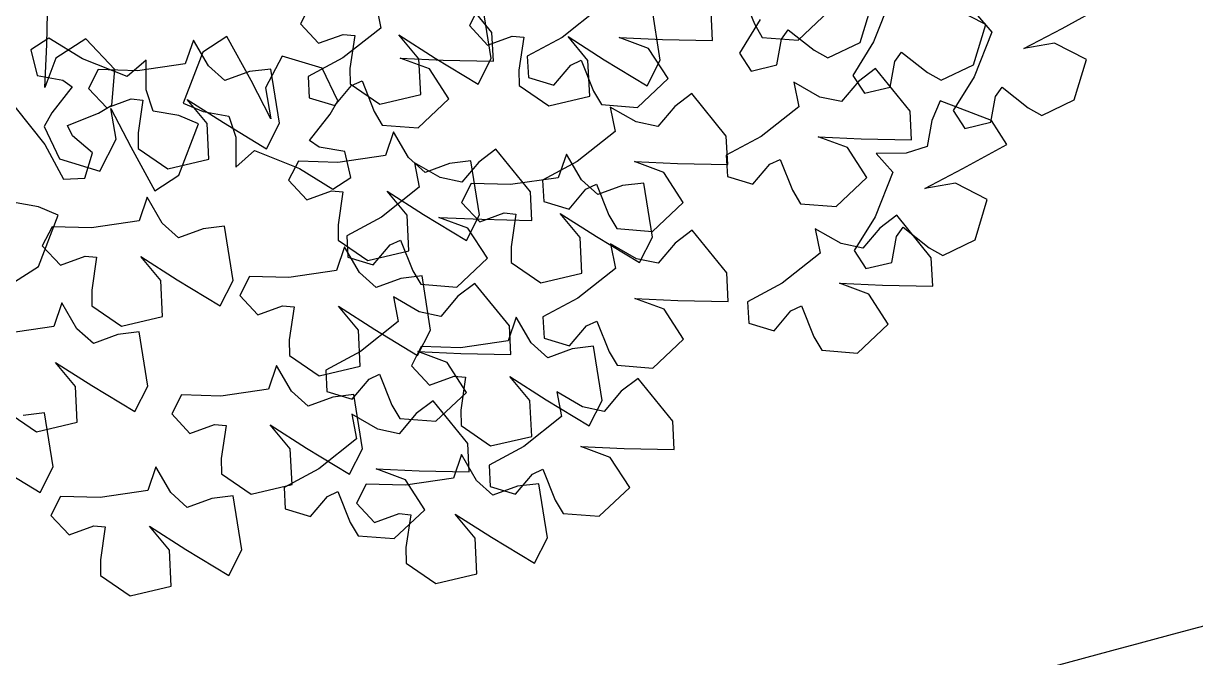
# Model space of a CAD drawing. Header units: millimetres. Extents: x 441061 to 442903, y 4515148 to 4515613.
# Drawn here: x 442221.385 to 442223.479, y 4515581.566 to 4515582.7 of the extents above; entities that cross this region are included whole.
import ezdxf

# ---------------------------------------------------------------- set-up
doc = ezdxf.new("R2010")
doc.units = ezdxf.units.MM
doc.layers.add('01_piscinas', color=254, linetype='Continuous')

msp = doc.modelspace()

# ---------------------------------------------------------------- linework, layer by layer
at = {"layer": '01_piscinas'}
for p, q in [((442221.4267, 4515582.6625), (442221.4286, 4515582.7522)), ((442222.2217, 4515582.6835), (442222.1601, 4515582.7597)), ((442222.6688, 4515582.7541), (442222.6908, 4515582.6989)), ((442221.8969, 4515582.733), (442221.8796, 4515582.699)), ((442222.0143, 4515582.7354), (442222.0231, 4515582.6916)), ((442222.199, 4515582.73), (442222.1816, 4515582.696)), ((442222.2206, 4515582.637), (442222.2053, 4515582.7338)), ((442222.4148, 4515582.7283), (442222.3472, 4515582.6749)), ((442222.5227, 4515582.6341), (442222.5073, 4515582.7308)), ((442222.8801, 4515582.6658), (442222.9018, 4515582.7379)), ((442222.9354, 4515582.747), (442222.9036, 4515582.667)), ((442223.2405, 4515582.6906), (442223.3191, 4515582.7339)), ((442222.6161, 4515582.6692), (442222.6135, 4515582.7203)), ((442222.769, 4515582.67), (442222.8239, 4515582.7215)), ((442223.1042, 4515582.6981), (442223.0473, 4515582.7273)), ((442223.0857, 4515582.718), (442223.1152, 4515582.6844)), ((442221.8796, 4515582.699), (442221.912, 4515582.6643)), ((442222.0231, 4515582.6916), (442221.9555, 4515582.6382)), ((442222.1816, 4515582.696), (442222.2141, 4515582.6613)), ((442222.7012, 4515582.7068), (442222.6641, 4515582.6469)), ((442222.6908, 4515582.6989), (442222.705, 4515582.675)), ((442222.7393, 4515582.6717), (442222.7513, 4515582.6886)), ((442222.7513, 4515582.6886), (442222.7979, 4515582.6518)), ((442223.0825, 4515582.626), (442223.1042, 4515582.6981)), ((442223.1721, 4515582.6552), (442223.2405, 4515582.6906)), ((442221.4302, 4515582.6737), (442221.3982, 4515582.6529)), ((442221.4902, 4515582.6366), (442221.4302, 4515582.6737)), ((442221.4963, 4515582.6726), (442221.4425, 4515582.638)), ((442221.5479, 4515582.6178), (442221.4963, 4515582.6726)), ((442221.6884, 4515582.6702), (442221.674, 4515582.6279)), ((442221.7152, 4515582.6241), (442221.6884, 4515582.6702)), ((442221.7483, 4515582.6766), (442221.7055, 4515582.6487)), ((442221.7916, 4515582.5979), (442221.7483, 4515582.6766)), ((442221.912, 4515582.6643), (442221.956, 4515582.6803)), ((442221.956, 4515582.6803), (442221.9766, 4515582.6784)), ((442221.9766, 4515582.6784), (442221.968, 4515582.6196)), ((442222.0557, 4515582.6794), (442222.1206, 4515582.638)), ((442222.0914, 4515582.6366), (442222.0557, 4515582.6794)), ((442222.2141, 4515582.6613), (442222.2581, 4515582.6773)), ((442222.2244, 4515582.6325), (442222.2217, 4515582.6835)), ((442222.2581, 4515582.6773), (442222.2787, 4515582.6754)), ((442222.2787, 4515582.6754), (442222.2701, 4515582.6166)), ((442222.3472, 4515582.6749), (442222.2851, 4515582.6415)), ((442222.3578, 4515582.6765), (442222.4227, 4515582.635)), ((442222.3935, 4515582.6336), (442222.3578, 4515582.6765)), ((442222.4495, 4515582.6746), (442222.5264, 4515582.6711)), ((442222.5018, 4515582.6553), (442222.4495, 4515582.6746)), ((442222.5264, 4515582.6711), (442222.6161, 4515582.6692)), ((442222.705, 4515582.675), (442222.769, 4515582.67)), ((442222.7312, 4515582.6256), (442222.7393, 4515582.6717)), ((442222.8221, 4515582.6381), (442222.8801, 4515582.6658)), ((442222.9036, 4515582.667), (442222.8665, 4515582.607)), ((442223.1152, 4515582.6844), (442223.0834, 4515582.6043)), ((442221.3982, 4515582.6529), (442221.409, 4515582.6066)), ((442221.4232, 4515582.5856), (442221.4267, 4515582.6625)), ((442221.7055, 4515582.6487), (442221.6703, 4515582.5572)), ((442222.5365, 4515582.6015), (442222.5018, 4515582.6553)), ((442222.6641, 4515582.6469), (442222.6849, 4515582.6148)), ((442222.7979, 4515582.6518), (442222.8221, 4515582.6381)), ((442222.9417, 4515582.6319), (442222.9537, 4515582.6488)), ((442222.9537, 4515582.6488), (442223.0003, 4515582.612)), ((442223.2271, 4515582.6646), (442223.1721, 4515582.6552)), ((442223.284, 4515582.6354), (442223.2271, 4515582.6646)), ((442221.4425, 4515582.638), (442221.4232, 4515582.5856)), ((442221.5703, 4515582.6048), (442221.4902, 4515582.6366)), ((442221.6038, 4515582.6342), (442221.5703, 4515582.6048)), ((442221.674, 4515582.6279), (442221.5888, 4515582.6154)), ((442221.604, 4515582.5809), (442221.6038, 4515582.6342)), ((442221.7447, 4515582.5977), (442221.7152, 4515582.6241)), ((442221.8468, 4515582.6415), (442221.8175, 4515582.5845)), ((442221.9188, 4515582.6198), (442221.8468, 4515582.6415)), ((442221.9555, 4515582.6382), (442221.8934, 4515582.6048)), ((442222.0578, 4515582.6378), (442222.1347, 4515582.6344)), ((442222.1101, 4515582.6185), (442222.0578, 4515582.6378)), ((442222.0946, 4515582.5727), (442222.0914, 4515582.6366)), ((442222.1206, 4515582.638), (442222.1974, 4515582.5915)), ((442222.1347, 4515582.6344), (442222.2244, 4515582.6325)), ((442222.1974, 4515582.5915), (442222.2206, 4515582.637)), ((442222.2851, 4515582.6415), (442222.2871, 4515582.6034)), ((442222.3326, 4515582.5896), (442222.3627, 4515582.6255)), ((442222.3627, 4515582.6255), (442222.3815, 4515582.6341)), ((442222.3815, 4515582.6341), (442222.4035, 4515582.5789)), ((442222.3966, 4515582.5697), (442222.3935, 4515582.6336)), ((442222.4227, 4515582.635), (442222.4995, 4515582.5885)), ((442222.4995, 4515582.5885), (442222.5227, 4515582.6341)), ((442222.6849, 4515582.6148), (442222.7312, 4515582.6256)), ((442222.9336, 4515582.5858), (442222.9417, 4515582.6319)), ((442223.0245, 4515582.5983), (442223.0825, 4515582.626)), ((442223.2623, 4515582.5633), (442223.284, 4515582.6354)), ((442221.409, 4515582.6066), (442221.4551, 4515582.5984)), ((442221.5183, 4515582.6175), (442221.501, 4515582.5835)), ((442221.5888, 4515582.6154), (442221.5183, 4515582.6175)), ((442221.5428, 4515582.5537), (442221.5479, 4515582.6178)), ((442221.7886, 4515582.6137), (442221.7447, 4515582.5977)), ((442221.8267, 4515582.6184), (442221.7886, 4515582.6137)), ((442221.842, 4515582.5216), (442221.8267, 4515582.6184)), ((442221.8934, 4515582.6048), (442221.8954, 4515582.5666)), ((442221.9465, 4515582.5618), (442221.9188, 4515582.6198)), ((442221.968, 4515582.6196), (442221.9683, 4515582.5918)), ((442222.1448, 4515582.5648), (442222.1101, 4515582.6185)), ((442222.2701, 4515582.6166), (442222.2704, 4515582.5888)), ((442222.2871, 4515582.6034), (442222.3326, 4515582.5896)), ((442222.8665, 4515582.607), (442222.8873, 4515582.575)), ((442222.9073, 4515582.6191), (442222.8767, 4515582.596)), ((442222.969, 4515582.543), (442222.9073, 4515582.6191)), ((442223.0003, 4515582.612), (442223.0245, 4515582.5983)), ((442223.0834, 4515582.6043), (442223.0463, 4515582.5444)), ((442221.472, 4515582.5865), (442221.4352, 4515582.5399)), ((442221.4551, 4515582.5984), (442221.472, 4515582.5865)), ((442221.501, 4515582.5835), (442221.5335, 4515582.5488)), ((442221.827, 4515582.5296), (442221.7916, 4515582.5979)), ((442221.8175, 4515582.5845), (442221.827, 4515582.5296)), ((442221.9409, 4515582.5529), (442221.971, 4515582.5887)), ((442221.9683, 4515582.5918), (442222.0213, 4515582.5554)), ((442221.971, 4515582.5887), (442221.9897, 4515582.5973)), ((442221.9897, 4515582.5973), (442222.0117, 4515582.5422)), ((442222.2704, 4515582.5888), (442222.3234, 4515582.5524)), ((442222.4817, 4515582.5499), (442222.5365, 4515582.6015)), ((442222.7616, 4515582.5948), (442222.7704, 4515582.551)), ((442222.8079, 4515582.5683), (442222.7616, 4515582.5948)), ((442222.8767, 4515582.596), (442222.8466, 4515582.5602)), ((442222.8873, 4515582.575), (442222.9336, 4515582.5858)), ((442223.1215, 4515582.5692), (442223.1335, 4515582.5861)), ((442223.1335, 4515582.5861), (442223.1801, 4515582.5493)), ((442221.5335, 4515582.5488), (442221.5775, 4515582.5648)), ((442221.5775, 4515582.5648), (442221.598, 4515582.5629)), ((442221.598, 4515582.5629), (442221.5895, 4515582.5042)), ((442221.6163, 4515582.5433), (442221.604, 4515582.5809)), ((442221.6772, 4515582.564), (442221.7421, 4515582.5225)), ((442221.7129, 4515582.5211), (442221.6772, 4515582.564)), ((442221.8954, 4515582.5666), (442221.9409, 4515582.5529)), ((442221.9329, 4515582.5375), (442221.9465, 4515582.5618)), ((442222.0213, 4515582.5554), (442222.0946, 4515582.5727)), ((442222.09, 4515582.5132), (442222.1448, 4515582.5648)), ((442222.3234, 4515582.5524), (442222.3966, 4515582.5697)), ((442222.4035, 4515582.5789), (442222.4176, 4515582.555)), ((442222.579, 4515582.5747), (442222.5484, 4515582.5516)), ((442222.6407, 4515582.4985), (442222.579, 4515582.5747)), ((442222.8466, 4515582.5602), (442222.8079, 4515582.5683)), ((442223.0228, 4515582.5615), (442223.0078, 4515582.5262)), ((442223.1143, 4515582.5264), (442223.0228, 4515582.5615)), ((442223.1134, 4515582.5231), (442223.1215, 4515582.5692)), ((442223.2043, 4515582.5356), (442223.2623, 4515582.5633)), ((442221.3695, 4515582.5509), (442221.4229, 4515582.4833)), ((442221.4352, 4515582.5399), (442221.4215, 4515582.5156)), ((442221.4637, 4515582.5176), (442221.5189, 4515582.5396)), ((442221.5189, 4515582.5396), (442221.5428, 4515582.5537)), ((442221.541, 4515582.5479), (442221.5765, 4515582.4795)), ((442221.5505, 4515582.4929), (442221.541, 4515582.5479)), ((442221.6624, 4515582.5352), (442221.6163, 4515582.5433)), ((442221.6703, 4515582.5572), (442221.7056, 4515582.5422)), ((442221.7056, 4515582.5422), (442221.7517, 4515582.5341)), ((442222.0117, 4515582.5422), (442222.0259, 4515582.5182)), ((442222.4176, 4515582.555), (442222.4817, 4515582.5499)), ((442222.4333, 4515582.5504), (442222.442, 4515582.5066)), ((442222.4796, 4515582.5238), (442222.4333, 4515582.5504)), ((442222.5484, 4515582.5516), (442222.5183, 4515582.5157)), ((442222.7704, 4515582.551), (442222.7027, 4515582.4976)), ((442222.9717, 4515582.4919), (442222.969, 4515582.543)), ((442223.0463, 4515582.5444), (442223.0671, 4515582.5123)), ((442223.1801, 4515582.5493), (442223.2043, 4515582.5356)), ((442221.6977, 4515582.5202), (442221.6624, 4515582.5352)), ((442221.6626, 4515582.4287), (442221.6977, 4515582.5202)), ((442221.716, 4515582.4572), (442221.7129, 4515582.5211)), ((442221.7421, 4515582.5225), (442221.8188, 4515582.476)), ((442221.7517, 4515582.5341), (442221.7641, 4515582.4965)), ((442221.8188, 4515582.476), (442221.842, 4515582.5216)), ((442221.8961, 4515582.4909), (442221.9329, 4515582.5375)), ((442222.5183, 4515582.5157), (442222.4796, 4515582.5238)), ((442223.0078, 4515582.5262), (442222.9996, 4515582.4801)), ((442223.0671, 4515582.5123), (442223.1134, 4515582.5231)), ((442223.1421, 4515582.4835), (442223.1143, 4515582.5264)), ((442221.4215, 4515582.5156), (442221.4492, 4515582.4576)), ((442221.4723, 4515582.4988), (442221.4637, 4515582.5176)), ((442221.5082, 4515582.4687), (442221.4723, 4515582.4988)), ((442221.5895, 4515582.5042), (442221.5898, 4515582.4763)), ((442222.0259, 4515582.5182), (442222.09, 4515582.5132)), ((442222.046, 4515582.5062), (442222.0317, 4515582.4638)), ((442222.0728, 4515582.46), (442222.046, 4515582.5062)), ((442222.442, 4515582.5066), (442222.3744, 4515582.4532)), ((442222.6434, 4515582.4475), (442222.6407, 4515582.4985)), ((442222.7027, 4515582.4976), (442222.6407, 4515582.4642)), ((442221.4229, 4515582.4833), (442221.4563, 4515582.4213)), ((442221.5213, 4515582.436), (442221.5505, 4515582.4929)), ((442221.5765, 4515582.4795), (442221.6197, 4515582.4009)), ((442221.7641, 4515582.4965), (442221.7642, 4515582.4432)), ((442221.9129, 4515582.479), (442221.8961, 4515582.4909)), ((442221.959, 4515582.4708), (442221.9129, 4515582.479)), ((442222.805, 4515582.4973), (442222.8819, 4515582.4938)), ((442222.8574, 4515582.478), (442222.805, 4515582.4973)), ((442222.892, 4515582.4242), (442222.8574, 4515582.478)), ((442222.8819, 4515582.4938), (442222.9717, 4515582.4919)), ((442222.9996, 4515582.4801), (442222.9621, 4515582.4678)), ((442223.0634, 4515582.4403), (442223.1421, 4515582.4835)), ((442221.4492, 4515582.4576), (442221.5213, 4515582.436)), ((442221.4944, 4515582.4233), (442221.5082, 4515582.4687)), ((442221.5898, 4515582.4763), (442221.6428, 4515582.4399)), ((442221.6428, 4515582.4399), (442221.716, 4515582.4572)), ((442221.7642, 4515582.4432), (442221.7978, 4515582.4727)), ((442221.7978, 4515582.4727), (442221.8778, 4515582.4408)), ((442222.0317, 4515582.4638), (442221.9464, 4515582.4514)), ((442221.9698, 4515582.4246), (442221.959, 4515582.4708)), ((442222.1023, 4515582.4337), (442222.0728, 4515582.46)), ((442222.229, 4515582.4751), (442222.1984, 4515582.452)), ((442222.2907, 4515582.3989), (442222.229, 4515582.4751)), ((442222.3549, 4515582.4664), (442222.3405, 4515582.4241)), ((442222.3817, 4515582.4203), (442222.3549, 4515582.4664)), ((442222.6407, 4515582.4642), (442222.6427, 4515582.4261)), ((442222.7182, 4515582.4481), (442222.737, 4515582.4568)), ((442222.737, 4515582.4568), (442222.759, 4515582.4016)), ((442222.9621, 4515582.4678), (442222.9087, 4515582.4676)), ((442222.9087, 4515582.4676), (442222.9382, 4515582.4341)), ((442221.876, 4515582.4535), (442221.8586, 4515582.4195)), ((442221.9464, 4515582.4514), (442221.876, 4515582.4535)), ((442221.8778, 4515582.4408), (442221.9378, 4515582.4038)), ((442222.0833, 4515582.4508), (442222.0921, 4515582.407)), ((442222.1296, 4515582.4243), (442222.0833, 4515582.4508)), ((442222.1463, 4515582.4497), (442222.1023, 4515582.4337)), ((442222.1843, 4515582.4543), (442222.1463, 4515582.4497)), ((442222.1984, 4515582.452), (442222.1683, 4515582.4162)), ((442222.1997, 4515582.3575), (442222.1843, 4515582.4543)), ((442222.3744, 4515582.4532), (442222.3124, 4515582.4198)), ((442222.4767, 4515582.4528), (442222.5536, 4515582.4493)), ((442222.5291, 4515582.4335), (442222.4767, 4515582.4528)), ((442222.5536, 4515582.4493), (442222.6434, 4515582.4475)), ((442222.6881, 4515582.4123), (442222.7182, 4515582.4481)), ((442222.9951, 4515582.4048), (442223.0634, 4515582.4403)), ((442221.4563, 4515582.4213), (442221.4944, 4515582.4233)), ((442221.6197, 4515582.4009), (442221.6626, 4515582.4287)), ((442221.8586, 4515582.4195), (442221.8911, 4515582.3848)), ((442221.9378, 4515582.4038), (442221.9698, 4515582.4246)), ((442222.1683, 4515582.4162), (442222.1296, 4515582.4243)), ((442222.1848, 4515582.4138), (442222.1675, 4515582.3798)), ((442222.2553, 4515582.4117), (442222.1848, 4515582.4138)), ((442222.3405, 4515582.4241), (442222.2553, 4515582.4117)), ((442222.3124, 4515582.4198), (442222.3144, 4515582.3816)), ((442222.4111, 4515582.3939), (442222.3817, 4515582.4203)), ((442222.4932, 4515582.4146), (442222.4551, 4515582.4099)), ((442222.5085, 4515582.3178), (442222.4932, 4515582.4146)), ((442222.5637, 4515582.3797), (442222.5291, 4515582.4335)), ((442222.6427, 4515582.4261), (442222.6881, 4515582.4123)), ((442222.8372, 4515582.3726), (442222.892, 4515582.4242)), ((442222.9382, 4515582.4341), (442222.9064, 4515582.354)), ((442223.0501, 4515582.4143), (442222.9951, 4515582.4048)), ((442223.107, 4515582.3851), (442223.0501, 4515582.4143)), ((442221.8911, 4515582.3848), (442221.9351, 4515582.4008)), ((442221.9351, 4515582.4008), (442221.9557, 4515582.3989)), ((442221.9557, 4515582.3989), (442221.9471, 4515582.3401)), ((442222.0921, 4515582.407), (442222.0244, 4515582.3536)), ((442222.0348, 4515582.3999), (442222.0997, 4515582.3585)), ((442222.0705, 4515582.3571), (442222.0348, 4515582.3999)), ((442222.2934, 4515582.3479), (442222.2907, 4515582.3989)), ((442222.3598, 4515582.3678), (442222.3899, 4515582.4037)), ((442222.3899, 4515582.4037), (442222.4087, 4515582.4123)), ((442222.4087, 4515582.4123), (442222.4307, 4515582.3571)), ((442222.4551, 4515582.4099), (442222.4111, 4515582.3939)), ((442222.759, 4515582.4016), (442222.7732, 4515582.3777)), ((442221.4114, 4515582.3722), (442221.3653, 4515582.3803)), ((442221.4467, 4515582.3572), (442221.4114, 4515582.3722)), ((442221.6058, 4515582.3892), (442221.5915, 4515582.3469)), ((442221.6326, 4515582.3431), (442221.6058, 4515582.3892)), ((442222.1675, 4515582.3798), (442222.2, 4515582.3451)), ((442222.3144, 4515582.3816), (442222.3598, 4515582.3678)), ((442222.5089, 4515582.3282), (442222.5637, 4515582.3797)), ((442222.7732, 4515582.3777), (442222.8372, 4515582.3726)), ((442223.0853, 4515582.313), (442223.107, 4515582.3851)), ((442221.4115, 4515582.2657), (442221.4467, 4515582.3572)), ((442222.0244, 4515582.3536), (442221.9624, 4515582.3202)), ((442222.0736, 4515582.2932), (442222.0705, 4515582.3571)), ((442222.0997, 4515582.3585), (442222.1765, 4515582.312)), ((442222.1267, 4515582.3532), (442222.2036, 4515582.3498)), ((442222.1791, 4515582.3339), (442222.1267, 4515582.3532)), ((442222.1765, 4515582.312), (442222.1997, 4515582.3575)), ((442222.2, 4515582.3451), (442222.244, 4515582.3611)), ((442222.244, 4515582.3611), (442222.2645, 4515582.3592)), ((442222.2645, 4515582.3592), (442222.256, 4515582.3004)), ((442222.3437, 4515582.3602), (442222.4085, 4515582.3188)), ((442222.3794, 4515582.3173), (442222.3437, 4515582.3602)), ((442222.4307, 4515582.3571), (442222.4448, 4515582.3332)), ((442222.9064, 4515582.354), (442222.8693, 4515582.294)), ((442222.9453, 4515582.3573), (442222.9147, 4515582.3342)), ((442223.007, 4515582.2811), (442222.9453, 4515582.3573)), ((442221.4358, 4515582.3366), (442221.4184, 4515582.3026)), ((442221.5062, 4515582.3345), (442221.4358, 4515582.3366)), ((442221.5915, 4515582.3469), (442221.5062, 4515582.3345)), ((442221.6621, 4515582.3167), (442221.6326, 4515582.3431)), ((442221.7061, 4515582.3327), (442221.6621, 4515582.3167)), ((442221.7441, 4515582.3374), (442221.7061, 4515582.3327)), ((442221.7595, 4515582.2406), (442221.7441, 4515582.3374)), ((442221.9471, 4515582.3401), (442221.9474, 4515582.3123)), ((442222.2137, 4515582.2802), (442222.1791, 4515582.3339)), ((442222.2036, 4515582.3498), (442222.2934, 4515582.3479)), ((442222.4448, 4515582.3332), (442222.5089, 4515582.3282)), ((442222.5797, 4515582.3302), (442222.5491, 4515582.3072)), ((442222.6414, 4515582.2541), (442222.5797, 4515582.3302)), ((442222.7996, 4515582.333), (442222.8083, 4515582.2892)), ((442222.8459, 4515582.3065), (442222.7996, 4515582.333)), ((442222.9147, 4515582.3342), (442222.8846, 4515582.2983)), ((442222.9445, 4515582.3189), (442222.9564, 4515582.3358)), ((442222.9564, 4515582.3358), (442223.0031, 4515582.299)), ((442221.9474, 4515582.3123), (442222.0004, 4515582.2759)), ((442221.9624, 4515582.3202), (442221.9644, 4515582.282)), ((442222.0399, 4515582.3041), (442222.0587, 4515582.3127)), ((442222.0587, 4515582.3127), (442222.0807, 4515582.2576)), ((442222.3825, 4515582.2534), (442222.3794, 4515582.3173)), ((442222.4085, 4515582.3188), (442222.4853, 4515582.2723)), ((442222.4853, 4515582.2723), (442222.5085, 4515582.3178)), ((442222.9364, 4515582.2728), (442222.9445, 4515582.3189)), ((442223.0273, 4515582.2853), (442223.0853, 4515582.313)), ((442221.4184, 4515582.3026), (442221.4509, 4515582.2679)), ((442221.9587, 4515582.3005), (442221.9444, 4515582.2582)), ((442221.9855, 4515582.2544), (442221.9587, 4515582.3005)), ((442222.0004, 4515582.2759), (442222.0736, 4515582.2932)), ((442222.0098, 4515582.2683), (442222.0399, 4515582.3041)), ((442222.256, 4515582.3004), (442222.2563, 4515582.2726)), ((442222.434, 4515582.3059), (442222.4427, 4515582.2621)), ((442222.4803, 4515582.2794), (442222.434, 4515582.3059)), ((442222.5491, 4515582.3072), (442222.519, 4515582.2713)), ((442222.8083, 4515582.2892), (442222.7407, 4515582.2358)), ((442222.8846, 4515582.2983), (442222.8459, 4515582.3065)), ((442222.8693, 4515582.294), (442222.8901, 4515582.262)), ((442223.0031, 4515582.299), (442223.0273, 4515582.2853)), ((442221.4509, 4515582.2679), (442221.4949, 4515582.2839)), ((442221.4949, 4515582.2839), (442221.5155, 4515582.282)), ((442221.5155, 4515582.282), (442221.5069, 4515582.2232)), ((442221.5946, 4515582.283), (442221.6595, 4515582.2416)), ((442221.6303, 4515582.2402), (442221.5946, 4515582.283)), ((442221.9644, 4515582.282), (442222.0098, 4515582.2683)), ((442222.1589, 4515582.2286), (442222.2137, 4515582.2802)), ((442222.2563, 4515582.2726), (442222.3093, 4515582.2362)), ((442222.519, 4515582.2713), (442222.4803, 4515582.2794)), ((442222.8901, 4515582.262), (442222.9364, 4515582.2728)), ((442223.0096, 4515582.2301), (442223.007, 4515582.2811)), ((442221.3687, 4515582.2378), (442221.4115, 4515582.2657)), ((442221.7886, 4515582.2478), (442221.7713, 4515582.2138)), ((442221.8591, 4515582.2457), (442221.7886, 4515582.2478)), ((442221.9444, 4515582.2582), (442221.8591, 4515582.2457)), ((442222.015, 4515582.228), (442221.9855, 4515582.2544)), ((442222.097, 4515582.2486), (442222.059, 4515582.244)), ((442222.0807, 4515582.2576), (442222.0948, 4515582.2336)), ((442222.1123, 4515582.1519), (442222.097, 4515582.2486)), ((442222.3093, 4515582.2362), (442222.3825, 4515582.2534)), ((442222.4427, 4515582.2621), (442222.3751, 4515582.2087)), ((442222.6441, 4515582.203), (442222.6414, 4515582.2541)), ((442221.6334, 4515582.1763), (442221.6303, 4515582.2402)), ((442221.6595, 4515582.2416), (442221.7363, 4515582.1951)), ((442221.7363, 4515582.1951), (442221.7595, 4515582.2406)), ((442222.059, 4515582.244), (442222.015, 4515582.228)), ((442222.0948, 4515582.2336), (442222.1589, 4515582.2286)), ((442222.1915, 4515582.2352), (442222.1609, 4515582.2121)), ((442222.2532, 4515582.1591), (442222.1915, 4515582.2352)), ((442222.7407, 4515582.2358), (442222.6787, 4515582.2024)), ((442222.843, 4515582.2354), (442222.9199, 4515582.232)), ((442222.8954, 4515582.2161), (442222.843, 4515582.2354)), ((442222.9199, 4515582.232), (442223.0096, 4515582.2301)), ((442221.5069, 4515582.2232), (442221.5072, 4515582.1954)), ((442221.7713, 4515582.2138), (442221.8038, 4515582.1791)), ((442222.0458, 4515582.2109), (442222.0546, 4515582.1671)), ((442222.0921, 4515582.1844), (442222.0458, 4515582.2109)), ((442222.1609, 4515582.2121), (442222.1308, 4515582.1763)), ((442222.3751, 4515582.2087), (442222.3131, 4515582.1753)), ((442222.4774, 4515582.2084), (442222.5543, 4515582.2049)), ((442222.5298, 4515582.1891), (442222.4774, 4515582.2084)), ((442222.5543, 4515582.2049), (442222.6441, 4515582.203)), ((442222.93, 4515582.1623), (442222.8954, 4515582.2161)), ((442221.4534, 4515582.2003), (442221.4391, 4515582.158)), ((442221.4802, 4515582.1542), (442221.4534, 4515582.2003)), ((442221.5072, 4515582.1954), (442221.5602, 4515582.159)), ((442221.8038, 4515582.1791), (442221.8478, 4515582.1951)), ((442221.8478, 4515582.1951), (442221.8684, 4515582.1932)), ((442221.8684, 4515582.1932), (442221.8598, 4515582.1345)), ((442221.9475, 4515582.1943), (442222.0124, 4515582.1528)), ((442221.9832, 4515582.1514), (442221.9475, 4515582.1943)), ((442222.1308, 4515582.1763), (442222.0921, 4515582.1844)), ((442222.5644, 4515582.1353), (442222.5298, 4515582.1891)), ((442222.6787, 4515582.2024), (442222.6807, 4515582.1642)), ((442222.7261, 4515582.1504), (442222.7562, 4515582.1863)), ((442222.7562, 4515582.1863), (442222.775, 4515582.1949)), ((442222.775, 4515582.1949), (442222.797, 4515582.1398)), ((442221.5602, 4515582.159), (442221.6334, 4515582.1763)), ((442222.0546, 4515582.1671), (442221.9869, 4515582.1137)), ((442222.2652, 4515582.1748), (442222.2509, 4515582.1325)), ((442222.2921, 4515582.1287), (442222.2652, 4515582.1748)), ((442222.3131, 4515582.1753), (442222.3151, 4515582.1372)), ((442222.3906, 4515582.1593), (442222.4094, 4515582.1679)), ((442222.4094, 4515582.1679), (442222.4314, 4515582.1127)), ((442222.6807, 4515582.1642), (442222.7261, 4515582.1504)), ((442222.8752, 4515582.1108), (442222.93, 4515582.1623)), ((442221.4391, 4515582.158), (442221.3538, 4515582.1455)), ((442221.5097, 4515582.1278), (442221.4802, 4515582.1542)), ((442221.5537, 4515582.1438), (442221.5097, 4515582.1278)), ((442221.5917, 4515582.1484), (442221.5537, 4515582.1438)), ((442221.607, 4515582.0516), (442221.5917, 4515582.1484)), ((442221.9863, 4515582.0875), (442221.9832, 4515582.1514)), ((442222.0124, 4515582.1528), (442222.0891, 4515582.1063)), ((442222.0891, 4515582.1063), (442222.1123, 4515582.1519)), ((442222.2559, 4515582.108), (442222.2532, 4515582.1591)), ((442222.3605, 4515582.1234), (442222.3906, 4515582.1593)), ((442221.8598, 4515582.1345), (442221.8601, 4515582.1066)), ((442222.0952, 4515582.1222), (442222.0779, 4515582.0881)), ((442222.1657, 4515582.1201), (442222.0952, 4515582.1222)), ((442222.2509, 4515582.1325), (442222.1657, 4515582.1201)), ((442222.3215, 4515582.1023), (442222.2921, 4515582.1287)), ((442222.3151, 4515582.1372), (442222.3605, 4515582.1234)), ((442222.4036, 4515582.123), (442222.3655, 4515582.1183)), ((442222.4189, 4515582.0262), (442222.4036, 4515582.123)), ((442222.5096, 4515582.0837), (442222.5644, 4515582.1353)), ((442222.797, 4515582.1398), (442222.8111, 4515582.1158)), ((442221.8601, 4515582.1066), (442221.9131, 4515582.0702)), ((442221.9869, 4515582.1137), (442221.9249, 4515582.0803)), ((442222.0892, 4515582.1134), (442222.1661, 4515582.1099)), ((442222.1416, 4515582.0941), (442222.0892, 4515582.1134)), ((442222.1661, 4515582.1099), (442222.2559, 4515582.108)), ((442222.3655, 4515582.1183), (442222.3215, 4515582.1023)), ((442222.4314, 4515582.1127), (442222.4455, 4515582.0888)), ((442222.8111, 4515582.1158), (442222.8752, 4515582.1108)), ((442221.4422, 4515582.0941), (442221.5071, 4515582.0526)), ((442221.4779, 4515582.0512), (442221.4422, 4515582.0941)), ((442221.8371, 4515582.0885), (442221.8228, 4515582.0461)), ((442221.8639, 4515582.0423), (442221.8371, 4515582.0885)), ((442221.9131, 4515582.0702), (442221.9863, 4515582.0875)), ((442221.9249, 4515582.0803), (442221.9269, 4515582.0422)), ((442222.0779, 4515582.0881), (442222.1104, 4515582.0535)), ((442222.1762, 4515582.0403), (442222.1416, 4515582.0941)), ((442222.4455, 4515582.0888), (442222.5096, 4515582.0837)), ((442221.9724, 4515582.0284), (442222.0024, 4515582.0642)), ((442222.0024, 4515582.0642), (442222.0212, 4515582.0729)), ((442222.0212, 4515582.0729), (442222.0432, 4515582.0177)), ((442222.1104, 4515582.0535), (442222.1543, 4515582.0695)), ((442222.1543, 4515582.0695), (442222.1749, 4515582.0676)), ((442222.1749, 4515582.0676), (442222.1664, 4515582.0088)), ((442222.2541, 4515582.0686), (442222.3189, 4515582.0272)), ((442222.2897, 4515582.0257), (442222.2541, 4515582.0686)), ((442222.4833, 4515582.0654), (442222.4527, 4515582.0423)), ((442222.545, 4515581.9892), (442222.4833, 4515582.0654)), ((442221.481, 4515581.9873), (442221.4779, 4515582.0512)), ((442221.5071, 4515582.0526), (442221.5838, 4515582.0061)), ((442221.5838, 4515582.0061), (442221.607, 4515582.0516)), ((442221.8228, 4515582.0461), (442221.7375, 4515582.0337)), ((442221.8934, 4515582.016), (442221.8639, 4515582.0423)), ((442221.9269, 4515582.0422), (442221.9724, 4515582.0284)), ((442222.1214, 4515581.9887), (442222.1762, 4515582.0403)), ((442222.3376, 4515582.0411), (442222.3464, 4515581.9973)), ((442222.3839, 4515582.0146), (442222.3376, 4515582.0411)), ((442222.4527, 4515582.0423), (442222.4226, 4515582.0064)), ((442221.667, 4515582.0358), (442221.6497, 4515582.0018)), ((442221.7375, 4515582.0337), (442221.667, 4515582.0358)), ((442221.9374, 4515582.032), (442221.8934, 4515582.016)), ((442221.9754, 4515582.0366), (442221.9374, 4515582.032)), ((442221.9907, 4515581.9398), (442221.9754, 4515582.0366)), ((442222.0432, 4515582.0177), (442222.0574, 4515581.9938)), ((442222.1171, 4515582.0254), (442222.0865, 4515582.0024)), ((442222.1788, 4515581.9493), (442222.1171, 4515582.0254)), ((442222.2929, 4515581.9618), (442222.2897, 4515582.0257)), ((442222.3189, 4515582.0272), (442222.3957, 4515581.9807)), ((442222.3957, 4515581.9807), (442222.4189, 4515582.0262)), ((442221.3548, 4515582.0064), (442221.4078, 4515581.97)), ((442221.4224, 4515582.004), (442221.3843, 4515581.9993)), ((442221.4377, 4515581.9072), (442221.4224, 4515582.004)), ((442221.6497, 4515582.0018), (442221.6822, 4515581.9671)), ((442221.9714, 4515582.0012), (442221.9801, 4515581.9573)), ((442222.0177, 4515581.9746), (442221.9714, 4515582.0012)), ((442222.0865, 4515582.0024), (442222.0564, 4515581.9665)), ((442222.1664, 4515582.0088), (442222.1667, 4515581.981)), ((442222.3464, 4515581.9973), (442222.2788, 4515581.9439)), ((442222.4226, 4515582.0064), (442222.3839, 4515582.0146)), ((442221.4078, 4515581.97), (442221.481, 4515581.9873)), ((442221.6822, 4515581.9671), (442221.7262, 4515581.9831)), ((442221.7262, 4515581.9831), (442221.7468, 4515581.9812)), ((442221.7468, 4515581.9812), (442221.7382, 4515581.9224)), ((442221.8259, 4515581.9822), (442221.8908, 4515581.9408)), ((442221.8616, 4515581.9394), (442221.8259, 4515581.9822)), ((442222.0564, 4515581.9665), (442222.0177, 4515581.9746)), ((442222.0574, 4515581.9938), (442222.1214, 4515581.9887)), ((442222.1667, 4515581.981), (442222.2196, 4515581.9446)), ((442222.5477, 4515581.9382), (442222.545, 4515581.9892)), ((442221.9801, 4515581.9573), (442221.9125, 4515581.9039)), ((442222.2196, 4515581.9446), (442222.2929, 4515581.9618)), ((442221.8647, 4515581.8755), (442221.8616, 4515581.9394)), ((442221.8908, 4515581.9408), (442221.9675, 4515581.8943)), ((442221.9675, 4515581.8943), (442221.9907, 4515581.9398)), ((442222.1814, 4515581.8982), (442222.1788, 4515581.9493)), ((442222.2788, 4515581.9439), (442222.2167, 4515581.9105)), ((442222.381, 4515581.9435), (442222.4579, 4515581.9401)), ((442222.4334, 4515581.9242), (442222.381, 4515581.9435)), ((442222.4579, 4515581.9401), (442222.5477, 4515581.9382)), ((442221.7382, 4515581.9224), (442221.7385, 4515581.8946)), ((442222.1672, 4515581.9291), (442222.1529, 4515581.8868)), ((442222.194, 4515581.883), (442222.1672, 4515581.9291)), ((442222.468, 4515581.8705), (442222.4334, 4515581.9242)), ((442221.3377, 4515581.9081), (442221.4145, 4515581.8616)), ((442221.4145, 4515581.8616), (442221.4377, 4515581.9072)), ((442221.6212, 4515581.9073), (442221.6069, 4515581.865)), ((442221.648, 4515581.8612), (442221.6212, 4515581.9073)), ((442221.7385, 4515581.8946), (442221.7915, 4515581.8582)), ((442221.9125, 4515581.9039), (442221.8505, 4515581.8705)), ((442222.0148, 4515581.9036), (442222.0917, 4515581.9001)), ((442222.0672, 4515581.8843), (442222.0148, 4515581.9036)), ((442222.0917, 4515581.9001), (442222.1814, 4515581.8982)), ((442222.2167, 4515581.9105), (442222.2187, 4515581.8723)), ((442222.2642, 4515581.8585), (442222.2943, 4515581.8944)), ((442222.2943, 4515581.8944), (442222.313, 4515581.903)), ((442222.313, 4515581.903), (442222.335, 4515581.8479)), ((442221.7915, 4515581.8582), (442221.8647, 4515581.8755)), ((442221.8505, 4515581.8705), (442221.8525, 4515581.8324)), ((442221.9972, 4515581.8764), (442221.9798, 4515581.8424)), ((442222.0676, 4515581.8743), (442221.9972, 4515581.8764)), ((442222.1018, 4515581.8305), (442222.0672, 4515581.8843)), ((442222.1529, 4515581.8868), (442222.0676, 4515581.8743)), ((442222.2235, 4515581.8566), (442222.194, 4515581.883)), ((442222.2187, 4515581.8723), (442222.2642, 4515581.8585)), ((442222.2675, 4515581.8726), (442222.2235, 4515581.8566)), ((442222.3056, 4515581.8772), (442222.2675, 4515581.8726)), ((442222.3209, 4515581.7805), (442222.3056, 4515581.8772)), ((442222.4132, 4515581.8189), (442222.468, 4515581.8705)), ((442221.4511, 4515581.8546), (442221.4338, 4515581.8206)), ((442221.5216, 4515581.8525), (442221.4511, 4515581.8546)), ((442221.6069, 4515581.865), (442221.5216, 4515581.8525)), ((442221.6775, 4515581.8348), (442221.648, 4515581.8612)), ((442221.7215, 4515581.8508), (442221.6775, 4515581.8348)), ((442221.7595, 4515581.8554), (442221.7215, 4515581.8508)), ((442221.7748, 4515581.7587), (442221.7595, 4515581.8554)), ((442221.8979, 4515581.8186), (442221.928, 4515581.8545)), ((442221.928, 4515581.8545), (442221.9468, 4515581.8631)), ((442221.9468, 4515581.8631), (442221.9688, 4515581.8079)), ((442221.8525, 4515581.8324), (442221.8979, 4515581.8186)), ((442221.9798, 4515581.8424), (442222.0123, 4515581.8077)), ((442222.047, 4515581.779), (442222.1018, 4515581.8305)), ((442222.335, 4515581.8479), (442222.3492, 4515581.8239)), ((442221.4338, 4515581.8206), (442221.4663, 4515581.7859)), ((442221.9688, 4515581.8079), (442221.9829, 4515581.784)), ((442222.0123, 4515581.8077), (442222.0563, 4515581.8237)), ((442222.0563, 4515581.8237), (442222.0769, 4515581.8218)), ((442222.0769, 4515581.8218), (442222.0683, 4515581.763)), ((442222.156, 4515581.8229), (442222.2209, 4515581.7814)), ((442222.1917, 4515581.78), (442222.156, 4515581.8229)), ((442222.3492, 4515581.8239), (442222.4132, 4515581.8189)), ((442221.4663, 4515581.7859), (442221.5103, 4515581.8019)), ((442221.5103, 4515581.8019), (442221.5309, 4515581.8)), ((442221.5309, 4515581.8), (442221.5223, 4515581.7412)), ((442221.61, 4515581.8011), (442221.6749, 4515581.7596)), ((442221.6457, 4515581.7582), (442221.61, 4515581.8011)), ((442221.9829, 4515581.784), (442222.047, 4515581.779)), ((442222.1949, 4515581.7161), (442222.1917, 4515581.78)), ((442222.2209, 4515581.7814), (442222.2977, 4515581.7349)), ((442222.2977, 4515581.7349), (442222.3209, 4515581.7805)), ((442221.6488, 4515581.6943), (442221.6457, 4515581.7582)), ((442221.6749, 4515581.7596), (442221.7516, 4515581.7131)), ((442221.7516, 4515581.7131), (442221.7748, 4515581.7587)), ((442222.0683, 4515581.763), (442222.0686, 4515581.7352)), ((442221.5223, 4515581.7412), (442221.5226, 4515581.7134)), ((442222.0686, 4515581.7352), (442222.1216, 4515581.6988)), ((442221.5226, 4515581.7134), (442221.5756, 4515581.677)), ((442222.1216, 4515581.6988), (442222.1949, 4515581.7161)), ((442221.5756, 4515581.677), (442221.6488, 4515581.6943))]:
    msp.add_line(p, q, dxfattribs=at)
for points in [[(442247.017, 4515584.3222, 0.016487), (442243.1565, 4515583.9923, 0.014757), (442235.7182, 4515582.8854, 0.006475), (442229.9416, 4515581.5824, 0.008166), (442222.7079, 4515579.7267, 0.021654), (442213.5885, 4515576.612, 0.020322), (442205.3047, 4515572.9814, 0.00713), (442199.746, 4515570.1209, 0.000222), (442199.5744, 4515570.0294), (442198.2852, 4515569.3299), (442196.9963, 4515568.6307, 0.002681), (442194.9437, 4515567.4849), (442188.0421, 4515563.6658), (442185.4271, 4515562.2227), (442177.5128, 4515557.8553), (442172.5699, 4515555.1157), (442159.4007, 4515547.8166), (442159.2866, 4515547.7528), (442170.0686, 4515529.7564)], [(442247.015, 4515584.247, 0.016462), (442243.1654, 4515583.9178, 0.014755), (442235.7326, 4515582.8118, 0.006474), (442229.959, 4515581.5095, 0.008165), (442222.7284, 4515579.6545, 0.021653), (442213.6158, 4515576.5421, 0.020322), (442205.3379, 4515572.9141, 0.00713), (442199.7812, 4515570.0547, 0.000222), (442199.6099, 4515569.9633), (442198.3209, 4515569.264), (442197.0323, 4515568.5649, 0.002681), (442194.9803, 4515567.4194), (442188.0784, 4515563.6001), (442185.4633, 4515562.157), (442177.5491, 4515557.7897), (442172.6063, 4515555.0501), (442159.4372, 4515547.7511), (442159.3907, 4515547.7251), (442170.1329, 4515529.7949)]]:
    msp.add_lwpolyline(points, format="xyb", dxfattribs=at)
at = {"layer": '01_piscinas', "elevation": 0}
msp.add_lwpolyline([(442211.2028, 4515577.4067, -0.004276), (442212.9957, 4515578.1248, -0.021688), (442222.2626, 4515581.2892, -0.003659), (442225.5193, 4515582.1562)], format="xyb", dxfattribs=at)

doc.saveas('drawing.dxf')
